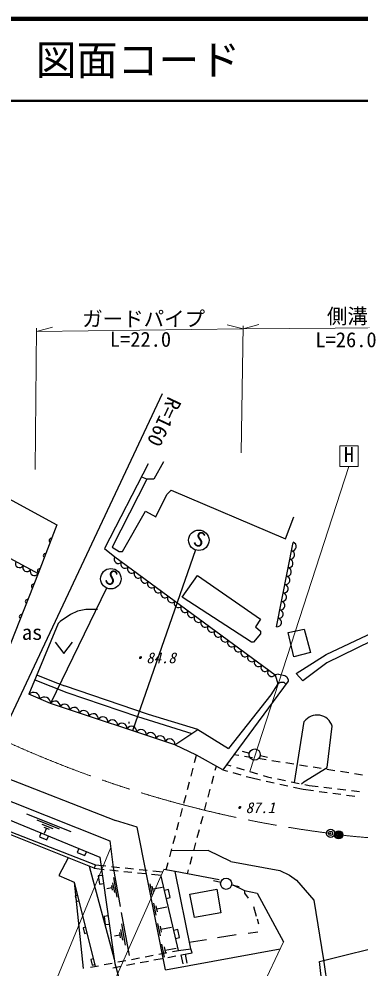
# Model space of a CAD drawing. Units: millimetres, scale not verified. Extents: x 40000 to 680000, y 20000 to 380000.
# Drawn here: x 118350 to 160014, y 264156 to 380000 of the extents above; entities that cross this region are included whole.
import ezdxf
from ezdxf.enums import TextEntityAlignment as Align

# ---------------------------------------------------------------- set-up
doc = ezdxf.new("R2010")
doc.units = ezdxf.units.MM
doc.header["$LTSCALE"] = 1000
doc.header["$PDMODE"] = 32
doc.header["$PDSIZE"] = 500
doc.linetypes.add('CHAIN', pattern=[18.5, 12, -1.5, 3.5, -1.5])
for name, color, linetype, lineweight in [('M-BGD', 7, 'Continuous', 25), ('M-BMK', 2, 'CHAIN', 13), ('M-BMK-SRVR', 3, 'Continuous', 25), ('M-STR-HTXT', 7, 'Continuous', 13), ('M-STR-STRC', 7, 'Continuous', 25), ('M-TTL', 2, 'Continuous', 140), ('M-TTL-LINE', 7, 'Continuous', 50)]:
    doc.layers.add(name, color=color, linetype=linetype, lineweight=lineweight)
doc.layers.add('M-TTL-TXT', color=7, linetype='Continuous')
doc.styles.add('@ＭＳ ゴシック', font='')
doc.styles.add('ＭＳ ゴシック', font='')
doc.styles.get('@ＭＳ ゴシック').set_extended_font_data('@MS Gothic')
doc.styles.get('ＭＳ ゴシック').set_extended_font_data('MS Gothic')

msp = doc.modelspace()

# ---------------------------------------------------------------- linework, layer by layer
at = {"layer": 'M-BGD'}
for p, q in [((135832, 334236), (116020, 292157)), ((100610, 330511), (122962, 318234)), ((94493, 326435), (120677, 312306)), ((134138, 325685), (128804, 315355)), ((136001, 325939), (134816, 323822)), ((133969, 323822), (129736, 315525)), ((133969, 323822), (133376, 324076)), ((134816, 323822), (133969, 323822)), ((136424, 321959), (136932, 322467)), ((136932, 322467), (150902, 316541)), ((135070, 319250), (136424, 321959)), ((131006, 315017), (133800, 319927)), ((133800, 319927), (135070, 319250)), ((150902, 316541), (151918, 319250)), ((128804, 315355), (130074, 314339)), ((129736, 315525), (130582, 315017)), ((139896, 315186), (132202, 293090)), ((149821, 305815), (151834, 316117)), ((130074, 314339), (149632, 299946)), ((130582, 315017), (131006, 315017)), ((138287, 309429), (140150, 312053)), ((140150, 312053), (147854, 306719)), ((129058, 310529), (122207, 296431)), ((146754, 303925), (138287, 309429)), ((124656, 307312), (123386, 306465)), ((125502, 307735), (124656, 307312)), ((126518, 307905), (125502, 307735)), ((127958, 307905), (126518, 307905)), ((123132, 306211), (119576, 297575)), ((123386, 306465), (123132, 306211)), ((147854, 306719), (147262, 305788)), ((147854, 304941), (147008, 303925)), ((147262, 305788), (147854, 305280)), ((147854, 305280), (147854, 304941)), ((151241, 305111), (153188, 305534)), ((151918, 302147), (151241, 305111)), ((153188, 305534), (153950, 302655)), ((122787, 303934), (123837, 302534)), ((123837, 302534), (124887, 303934)), ((147008, 303925), (146754, 303925)), ((153950, 302655), (151918, 302147)), ((120507, 299946), (123047, 298930)), ((123047, 298930), (123894, 298591)), ((151241, 299184), (144587, 290193)), ((150056, 300031), (149632, 299946)), ((149632, 299946), (149971, 298845)), ((150310, 299015), (149971, 298845)), ((150056, 300031), (150818, 299861)), ((150733, 299015), (150310, 299015)), ((150902, 298845), (150733, 299015)), ((150818, 299861), (151072, 299692)), ((151072, 299692), (151241, 299353)), ((151241, 299353), (151241, 299184)), ((149971, 298845), (149124, 297491)), ((149124, 297491), (143960, 290971)), ((100356, 293765), (130159, 282166)), ((131768, 294189), (131768, 294019)), ((152021, 286801), (153204, 294242)), ((127539, 276330), (87689, 292340)), ((139808, 289224), (140051, 290143)), ((145201, 290096), (144587, 290193)), ((146880, 289830), (145893, 289986)), ((148560, 289565), (147572, 289721)), ((139374, 287580), (139629, 288547)), ((142336, 288309), (142467, 288795)), ((143717, 288986), (144244, 288828)), ((144915, 288628), (145873, 288342)), ((150239, 289299), (149251, 289455)), ((151918, 289034), (150930, 289190)), ((153597, 288768), (152609, 288924)), ((155276, 288503), (154288, 288659)), ((141895, 286667), (142155, 287633)), ((143260, 288353), (143811, 288198)), ((144485, 288008), (145447, 287737)), ((146121, 287547), (146673, 287392)), ((146544, 288141), (147502, 287855)), ((146673, 287392), (147870, 287126)), ((148172, 287655), (148700, 287497)), ((148700, 287497), (149248, 287382)), ((156955, 288237), (155968, 288393)), ((158634, 287972), (157647, 288128)), ((160314, 287706), (159326, 287863)), ((138940, 285937), (139195, 286903)), ((148554, 286974), (149530, 286757)), ((149933, 287239), (150911, 287034)), ((150213, 286605), (151189, 286388)), ((151596, 286890), (152575, 286685)), ((151873, 286236), (153071, 285970)), ((153260, 286541), (153808, 286426)), ((153808, 286426), (154894, 286302)), ((155589, 286222), (156583, 286107)), ((138506, 284293), (138761, 285260)), ((141455, 285025), (141714, 285991)), ((153071, 285970), (154316, 285807)), ((155010, 285716), (156001, 285586)), ((156696, 285495), (157687, 285365)), ((157278, 286027), (158272, 285913)), ((158381, 285274), (159373, 285145)), ((158967, 285833), (159961, 285719)), ((141014, 283383), (141273, 284349)), ((138072, 282649), (138327, 283616)), ((140573, 281741), (140832, 282707)), ((137638, 281006), (137893, 281972)), ((121038, 280637), (120847, 280175)), ((140132, 280099), (140392, 281065)), ((120847, 280175), (121772, 279794)), ((121772, 279794), (121962, 280256)), ((137204, 279362), (137459, 280329)), ((139692, 278458), (139951, 279423)), ((125660, 278731), (125470, 278269)), ((125470, 278269), (126394, 277887)), ((126394, 277887), (126585, 278350)), ((136770, 277718), (137025, 278685)), ((136349, 276122), (136591, 277041)), ((139251, 276816), (139510, 277782)), ((144214, 277171), (150225, 276070)), ((126913, 276581), (129995, 265254)), ((127714, 276739), (127539, 276330)), ((127539, 276330), (128763, 276202)), ((127714, 276739), (128942, 276612)), ((129459, 276130), (130454, 276027)), ((129638, 276540), (130633, 276437)), ((131150, 275954), (132145, 275851)), ((131329, 276365), (132324, 276262)), ((132841, 275778), (133835, 275675)), ((133020, 276189), (134015, 276086)), ((134711, 276014), (135939, 275887)), ((142824, 274919), (137413, 275941)), ((138939, 275653), (139069, 276140)), ((150225, 276070), (151410, 275477)), ((125097, 274622), (126190, 264079)), ((125097, 274622), (127658, 264361)), ((128534, 275466), (128039, 275396)), ((128039, 275396), (128180, 274406)), ((134532, 275602), (135756, 275475)), ((137825, 266313), (135712, 275376)), ((142114, 274833), (143004, 274626)), ((151410, 275477), (152257, 274885)), ((152257, 274885), (154374, 272429)), ((128180, 274406), (128675, 274476)), ((134638, 273074), (134366, 274449)), ((134776, 273458), (134640, 274146)), ((134708, 273802), (135877, 274033)), ((136609, 273731), (136122, 273617)), ((136836, 272757), (136609, 273731)), ((139218, 273191), (142520, 273784)), ((142520, 273784), (143028, 270905)), ((144347, 274311), (145237, 274105)), ((144468, 274292), (145907, 273615)), ((145907, 273615), (147431, 273276)), ((145907, 273615), (145907, 273276)), ((125497, 273021), (125205, 272948)), ((125205, 272948), (125375, 272269)), ((125375, 272269), (125666, 272342)), ((136349, 272644), (136836, 272757)), ((139811, 270313), (139218, 273191)), ((145907, 273276), (146330, 272683)), ((147431, 273276), (150648, 267349)), ((154374, 272429), (155559, 265148)), ((135122, 270619), (134838, 272060)), ((135267, 271022), (135125, 271742)), ((135196, 271382), (136421, 271623)), ((147008, 271667), (147346, 270482)), ((129238, 270516), (128743, 270446)), ((128743, 270446), (128883, 269456)), ((143028, 270905), (139811, 270313)), ((147431, 270143), (147600, 269551)), ((126465, 269140), (126174, 269067)), ((126174, 269067), (126344, 268388)), ((128883, 269456), (129378, 269526)), ((135620, 268094), (135322, 269603)), ((135772, 268516), (135623, 269271)), ((135697, 268893), (136980, 269146)), ((137744, 268862), (137258, 268748)), ((137972, 267888), (137744, 268862)), ((126344, 268388), (126635, 268461)), ((137485, 267774), (137972, 267888)), ((141250, 267603), (139134, 267265)), ((144891, 268196), (142605, 267857)), ((147516, 268535), (146330, 268365)), ((136132, 265498), (135820, 267078)), ((136291, 265940), (136135, 266729)), ((136213, 266335), (137556, 266599)), ((136236, 263934), (150249, 266496)), ((139501, 266023), (139347, 266512)), ((129820, 266418), (130074, 264725)), ((132103, 265214), (133085, 265403)), ((133772, 265535), (134754, 265724)), ((134845, 265140), (135828, 265327)), ((135442, 265856), (136424, 266044)), ((136516, 265457), (137498, 265643)), ((137111, 266176), (137825, 266313)), ((138140, 265765), (138356, 264666)), ((138186, 265773), (139501, 266023)), ((138636, 265859), (138855, 264753)), ((127094, 264253), (128076, 264441)), ((127434, 265259), (127143, 265186)), ((127143, 265186), (127312, 264507)), ((127312, 264507), (127603, 264580)), ((128764, 264573), (129746, 264762)), ((129834, 264191), (130817, 264377)), ((130074, 264725), (130498, 263116)), ((130433, 264894), (131415, 265082)), ((131505, 264507), (132487, 264694)), ((133175, 264824), (134157, 265010)), ((155559, 265148), (159562, 237711))]:
    msp.add_line(p, q, dxfattribs=at)
at = {"layer": 'M-BGD', "lineweight": 13}
for p, q in [((157540, 327906), (159780, 327906)), ((157540, 325367), (157540, 327906)), ((159780, 327906), (159780, 325367)), ((146544, 288141), (158654, 325367)), ((159780, 325367), (157540, 325367))]:
    msp.add_line(p, q, dxfattribs=at)
at = {"layer": 'M-BGD'}
for points in [[(122962, 318234), (120677, 312306), (115554, 299402)], [(166609, 313463), (165739, 310126), (166055, 309547), (167503, 307546), (167634, 306692), (163207, 304966), (155966, 301411), (153043, 299200), (152227, 300095), (155887, 302412), (163733, 306124), (167503, 307546)], [(120298, 299329), (124198, 297767), (132816, 294853), (139454, 292773)], [(140195, 293264), (134190, 295121), (123894, 298591)], [(137403, 291416), (122207, 296431), (119576, 297575)], [(87294, 294551), (128220, 277675), (129820, 266418)], [(90112, 295289), (129435, 279662), (129865, 276428)], [(144587, 290193), (143260, 288353), (140051, 290143), (137403, 291416), (140195, 293264), (143960, 290971)], [(152881, 286621), (153169, 286870), (155995, 288643), (156610, 293663)], [(87742, 292840), (104363, 285836), (127714, 276739)], [(136236, 263934), (132800, 281355), (130159, 282166)], [(144214, 277171), (141456, 278512), (136967, 278462)], [(124376, 277600), (123201, 275453), (125097, 274622)], [(137825, 266313), (139347, 266512), (137413, 275941), (136064, 276170)], [(118458, 256246), (155383, 262072), (155050, 264968), (164239, 267224)]]:
    msp.add_lwpolyline(points, dxfattribs=at)
for centre, radius in [((140318, 316371), 1250), ((129575, 311672), 1250), ((143660, 274435), 683)]:
    msp.add_circle(centre, radius, dxfattribs=at)
for centre, radius, start, end in [((122295, 316348), 256, 81.5968, 236.23603), ((151708, 315607), 526, 261.72817, 76.16914), ((121576, 314482), 256, 81.5968, 236.23603), ((130485, 314044), 506, 144.32209, 322.97692), ((151306, 313547), 526, 261.72817, 76.16914), ((151507, 314577), 526, 261.72817, 76.16914), ((118426, 313536), 513, 153.1173, 330.18043), ((119329, 313048), 513, 153.1173, 330.18043), ((120232, 312561), 513, 153.1173, 330.18043), ((120856, 312615), 256, 81.5968, 236.23603), ((131300, 313445), 506, 144.32209, 322.97692), ((132115, 312845), 506, 144.32209, 322.97692), ((151104, 312516), 526, 261.72817, 76.16914), ((132930, 312245), 506, 144.32209, 322.97692), ((133745, 311645), 506, 144.32209, 322.97692), ((150903, 311486), 526, 261.72817, 76.16914), ((120122, 310755), 256, 81.02644, 235.66568), ((134560, 311046), 506, 144.32209, 322.97692), ((135375, 310446), 506, 144.32209, 322.97692), ((150702, 310456), 526, 261.72817, 76.16914), ((136190, 309846), 506, 144.32209, 322.97692), ((137005, 309246), 506, 144.32209, 322.97692), ((150501, 309426), 526, 261.72817, 76.16914), ((119384, 308896), 256, 81.02644, 235.66568), ((137820, 308647), 506, 144.32209, 322.97692), ((138634, 308047), 506, 144.32209, 322.97692), ((150300, 308395), 526, 261.72817, 76.16914), ((118646, 307037), 256, 81.02644, 235.66568), ((139449, 307447), 506, 144.32209, 322.97692), ((140264, 306848), 506, 144.32209, 322.97692), ((150098, 307365), 526, 261.72817, 76.16914), ((141079, 306248), 506, 144.32209, 322.97692), ((141894, 305648), 506, 144.32209, 322.97692), ((149897, 306335), 526, 261.72817, 76.16914), ((142709, 305048), 506, 144.32209, 322.97692), ((143524, 304449), 506, 144.32209, 322.97692), ((144339, 303849), 506, 144.32209, 322.97692), ((145154, 303249), 506, 144.32209, 322.97692), ((145969, 302650), 506, 144.32209, 322.97692), ((146784, 302050), 506, 144.32209, 322.97692), ((147599, 301450), 506, 144.32209, 322.97692), ((148413, 300850), 506, 144.32209, 322.97692), ((149228, 300251), 506, 144.32209, 322.97692), ((120128, 297047), 764, 356.73749, 136.26538), ((121443, 296475), 764, 356.73749, 136.26538), ((122751, 296116), 629, 353.55537, 149.9161), ((123920, 295730), 629, 353.55537, 149.9161), ((125089, 295345), 629, 353.55537, 149.9161), ((126257, 294959), 629, 353.55537, 149.9161), ((127426, 294573), 629, 353.55537, 149.9161), ((128595, 294187), 629, 353.55537, 149.9161), ((129764, 293802), 629, 353.55537, 149.9161), ((154765, 293116), 1924, 16.51446, 144.17797), ((130933, 293416), 629, 353.55537, 149.9161), ((132102, 293030), 629, 353.55537, 149.9161), ((133271, 292644), 629, 353.55537, 149.9161), ((134440, 292259), 629, 353.55537, 149.9161), ((135609, 291873), 629, 353.55537, 149.9161), ((136778, 291487), 629, 353.55537, 149.9161)]:
    msp.add_arc(centre, radius, start, end, dxfattribs=at)
at = {"layer": 'M-BMK'}
for centre, radius, start, end in [((173366, 416071), 136541, 245.1658, 262.87042), ((175454, 444216), 164788, 263.70972, 281.83035)]:
    msp.add_arc(centre, radius, start, end, dxfattribs=at)
at = {"layer": 'M-BMK-SRVR'}
for centre, radius in [((156419, 280586), 500), ((157399, 280420), 500), ((157399, 280420), 400), ((157399, 280420), 300), ((157399, 280420), 200), ((157399, 280420), 100), ((157399, 280420), 20)]:
    msp.add_circle(centre, radius, dxfattribs=at)
for p in [(156419, 280586), (157399, 280420)]:
    msp.add_point(p, dxfattribs=at)
at = {"layer": 'M-STR-HTXT'}
for p, q in [((120507, 342279), (120338, 325007)), ((120507, 341856), (122432, 342400)), ((145732, 342195), (120507, 341856)), ((145732, 342195), (143793, 342686)), ((145738, 342533), (145484, 327039)), ((145732, 342195), (147661, 342725)), ((171815, 342364), (145732, 342195)), ((129566, 278864), (109331, 229673)), ((136064, 276170), (122370, 245336)), ((137356, 238986), (150648, 267349))]:
    msp.add_line(p, q, dxfattribs=at)
at = {"layer": 'M-STR-STRC'}
for p, q in [((145604, 290606), (146494, 290400)), ((147837, 290085), (148727, 289878)), ((119280, 282992), (124689, 280827)), ((120542, 282226), (123247, 281143)), ((121128, 281730), (122480, 281188)), ((121376, 281369), (122052, 281098)), ((121714, 281233), (121443, 280557)), ((129865, 276428), (130720, 271664)), ((129788, 274570), (130002, 273379)), ((129880, 275201), (130308, 272819)), ((129697, 273939), (129101, 273832)), ((129643, 274237), (129750, 273641)), ((130855, 270914), (131795, 265682)), ((130771, 268874), (131006, 267565)), ((130872, 269567), (131342, 266951)), ((130671, 268180), (130017, 268063)), ((130612, 268507), (130729, 267853))]:
    msp.add_line(p, q, dxfattribs=at)
msp.add_circle((147149, 290209), 683, dxfattribs=at)
at = {"layer": 'M-TTL'}
msp.add_line((680000, 380000), (40000, 380000), dxfattribs=at)
at = {"layer": 'M-TTL-LINE'}
msp.add_line((40000, 370000), (680000, 370000), dxfattribs=at)

# ---------------------------------------------------------------- texts
at = {"layer": 'M-BGD', "style": 'ＭＳ ゴシック'}
for s, rotation, p in [('R=160', 244.791, (136097, 334253)), ('S', 338.033, (139288, 315365)), ('S', 332.062, (128422, 310811))]:
    msp.add_text(s, height=1833, rotation=rotation, dxfattribs=at).set_placement(p, align=Align.BOTTOM_LEFT)
at = {"layer": 'M-BGD'}
for s, style, p in [('H', 'ＭＳ ゴシック', (158025, 325367)), ('as', '@ＭＳ ゴシック', (118703, 303663))]:
    msp.add_text(s, height=1833, dxfattribs=dict(at, style=style)).set_placement(p, align=Align.BOTTOM_LEFT)
at = {"layer": 'M-BGD', "style": 'ＭＳ ゴシック', "oblique": 15}
for s, p in [('・84.8', (132111, 300965)), ('・87.1', (144240, 282673))]:
    msp.add_text(s, height=1320, dxfattribs=at).set_placement(p, align=Align.BOTTOM_LEFT)
at = {"layer": 'M-STR-HTXT', "style": 'ＭＳ ゴシック'}
for s, p in [('ガードパイプ', (126082, 341931)), ('側溝', (155968, 342261)), ('L=22.0', (129452, 339436)), ('\u3000L=26.0', (152061, 339383))]:
    msp.add_text(s, height=1833, dxfattribs=at).set_placement(p, align=Align.BOTTOM_LEFT)
at = {"layer": 'M-TTL-TXT', "style": 'ＭＳ ゴシック'}
msp.add_text('図面コード', height=3666, dxfattribs=at).set_placement((120380, 375000), align=Align.MIDDLE_LEFT)

doc.saveas('drawing.dxf')
